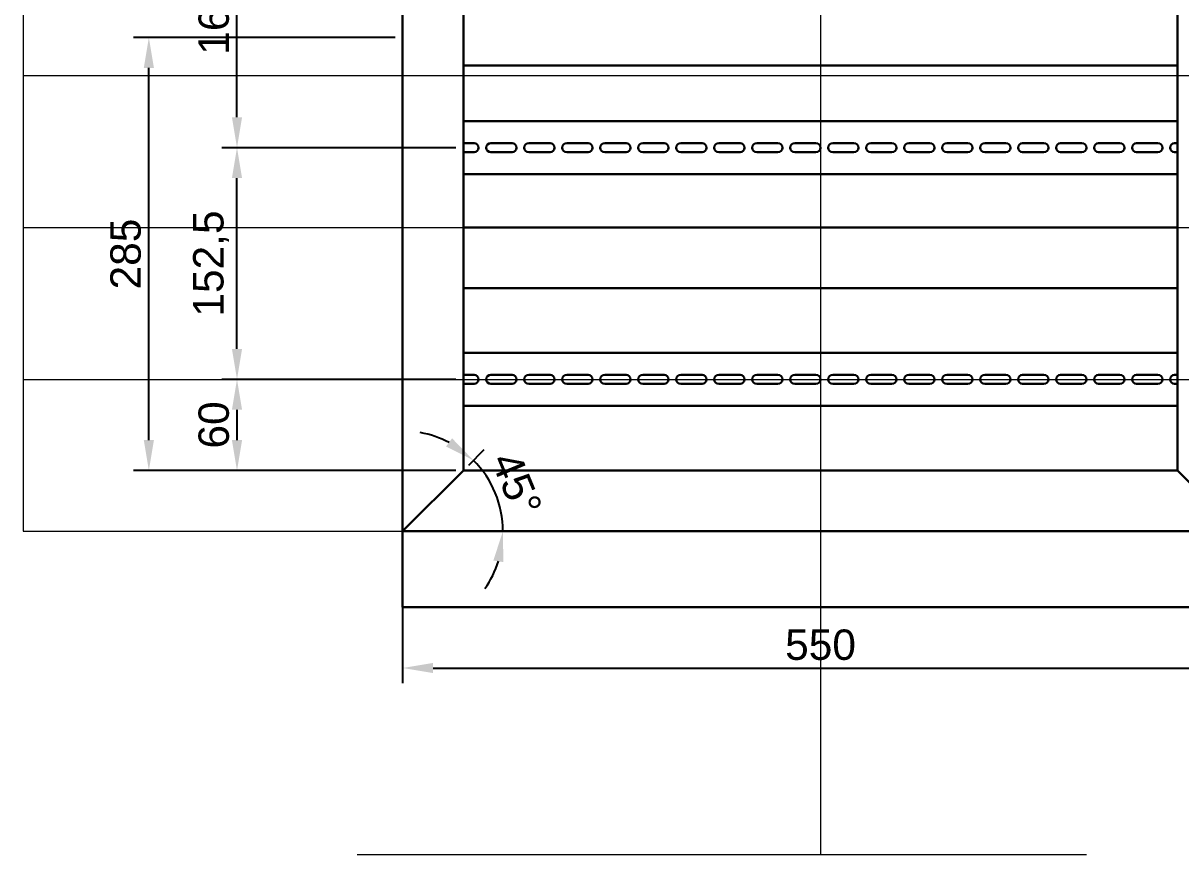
# Model space of a CAD drawing. Header units: millimetres. Extents: x 0 to 53000, y -591 to 24400.
# Drawn here: x 20717 to 21479, y 6170 to 6718 of the extents above; entities that cross this region are included whole.
import ezdxf

# ---------------------------------------------------------------- set-up
doc = ezdxf.new("R2010")
doc.units = ezdxf.units.MM
doc.layers.add('КК перф 40х60', color=6, linetype='Continuous', lineweight=30)
doc.layers.add('Основная', color=7, linetype='Continuous', lineweight=30)
doc.layers.add('Привязки', color=2, linetype='Continuous', lineweight=0, plot=False, transparency=0.8)
doc.layers.add('размеры', color=3, linetype='Continuous')
doc.styles.get("Standard").update_dxf_attribs({"font": 'arial.ttf'})
doc.dimstyles.new('ISO2', dxfattribs={"dimtxt": 20, "dimasz": 20, "dimexe": 10, "dimexo": 5, "dimgap": 5, "dimtad": 1, "dimdec": 4, "dimdsep": 46, "dimlunit": 6, "dimtxsty": 'Standard', "dimcen": 20, "dimadec": 0, "dimazin": 0, "dimtfac": 1, "dimtdec": 4, "dimtmove": 0, "dimatfit": 3, "dimfxl": 1, "dimtolj": 1, "dimtzin": 0, "dimarcsym": 0})

# ---------------------------------------------------------------- blocks, each defined once
blk = doc.blocks.new('*D319')
at = {"layer": 'Defpoints', "color": 0, "transparency": 16777216}
for p in [(20966.72, 6383), (21516.72, 6383), (21516.72, 6293)]:
    blk.add_point(p, dxfattribs=at)
at = {"layer": 'размеры', "color": 0, "lineweight": -2, "transparency": 16777216}
for p, q in [((20966.72, 6378), (20966.72, 6283)), ((21516.72, 6378), (21516.72, 6283)), ((20986.72, 6293), (21496.72, 6293))]:
    blk.add_line(p, q, dxfattribs=at)
at = {"layer": 'размеры', "color": 0, "transparency": 16777216}
for points in [[(20986.72, 6296.33), (20986.72, 6289.67), (20966.72, 6293)], [(21496.72, 6296.33), (21496.72, 6289.67), (21516.72, 6293)]]:
    blk.add_solid(points, dxfattribs=at)
at = {"layer": 'размеры', "color": 0, "transparency": 16777216, "insert": (21241.72, 6308.21), "char_height": 20, "attachment_point": 5}
blk.add_mtext('\\A1;550', dxfattribs=at)
blk = doc.blocks.new('*D321')
at = {"layer": 'Defpoints', "color": 0, "transparency": 16777216}
for p in [(21006.72, 6423), (21030.47, 6400.08), (20966.72, 6383), (20966.72, 6383), (21241.72, 6383)]:
    blk.add_point(p, dxfattribs=at)
at = {"layer": 'размеры', "color": 0, "lineweight": -2, "transparency": 16777216}
blk.add_line((21010.25, 6426.54), (21020.46, 6436.74), dxfattribs=at)
for start, end in [(62.42948, 79.85897), (360, 45), (325.14103, 342.57052)]:
    blk.add_arc((20966.72, 6383), 66, start, end, dxfattribs=at)
at = {"layer": 'размеры', "color": 0, "transparency": 16777216}
for points in [[(20999.24, 6444.19), (20995.29, 6438.82), (21013.39, 6429.67)], [(21026.39, 6363.74), (21032.98, 6362.73), (21032.72, 6383)]]:
    blk.add_solid(points, dxfattribs=at)
at = {"layer": 'размеры', "color": 0, "transparency": 16777216, "insert": (21041.71, 6414.06), "char_height": 20, "attachment_point": 5, "rotation": 292.5}
blk.add_mtext('\\A1;45°', dxfattribs=at)
blk = doc.blocks.new('*D322')
at = {"layer": 'Defpoints', "color": 0, "transparency": 16777216}
for p in [(20966.72, 6983), (20966.72, 6983), (21006.72, 6966.43), (20997.57, 6908.51), (20966.72, 6708)]:
    blk.add_point(p, dxfattribs=at)
at = {"layer": 'размеры', "color": 0, "lineweight": -2, "transparency": 16777216}
blk.add_line((21011.34, 6964.52), (21050.44, 6948.32), dxfattribs=at)
blk.add_arc((20966.72, 6983), 80.62, 284.25003, 323.24997, dxfattribs=at)
at = {"layer": 'размеры', "color": 0, "transparency": 16777216}
for points in [[(21028.42, 6936.41), (21034.21, 6933.11), (21041.2, 6952.15)], [(20986.98, 6901.55), (20986.15, 6908.17), (20966.72, 6902.38)]]:
    blk.add_solid(points, dxfattribs=at)
at = {"layer": 'размеры', "color": 0, "transparency": 16777216, "insert": (21003.06, 6928.61), "char_height": 20, "attachment_point": 5, "rotation": 33.75}
blk.add_mtext('\\A1;68°', dxfattribs=at)
blk = doc.blocks.new('*D297')
at = {"layer": 'Defpoints', "color": 0, "transparency": 16777216}
for p in [(20857.72, 6800.5), (20966.72, 6800.5), (21006.72, 6635.5)]:
    blk.add_point(p, dxfattribs=at)
at = {"layer": 'размеры', "color": 0, "lineweight": -2, "transparency": 16777216}
for p, q in [((20961.72, 6800.5), (20847.72, 6800.5)), ((20857.72, 6655.5), (20857.72, 6780.5)), ((21001.72, 6635.5), (20847.72, 6635.5))]:
    blk.add_line(p, q, dxfattribs=at)
at = {"layer": 'размеры', "color": 0, "transparency": 16777216}
for points in [[(20854.38, 6780.5), (20861.05, 6780.5), (20857.72, 6800.5)], [(20854.38, 6655.5), (20861.05, 6655.5), (20857.72, 6635.5)]]:
    blk.add_solid(points, dxfattribs=at)
at = {"layer": 'размеры', "color": 0, "transparency": 16777216, "insert": (20842.51, 6720.01), "char_height": 20, "attachment_point": 5, "rotation": 90}
blk.add_mtext('\\A1;165', dxfattribs=at)
blk = doc.blocks.new('*D298')
at = {"layer": 'Defpoints', "color": 0, "transparency": 16777216}
for p in [(20857.72, 6635.5), (21006.72, 6635.5), (21006.72, 6483)]:
    blk.add_point(p, dxfattribs=at)
at = {"layer": 'размеры', "color": 0, "lineweight": -2, "transparency": 16777216}
for p, q in [((21001.72, 6635.5), (20847.72, 6635.5)), ((20857.72, 6503), (20857.72, 6615.5)), ((21001.72, 6483), (20847.72, 6483))]:
    blk.add_line(p, q, dxfattribs=at)
at = {"layer": 'размеры', "color": 0, "transparency": 16777216}
for points in [[(20854.38, 6615.5), (20861.05, 6615.5), (20857.72, 6635.5)], [(20854.38, 6503), (20861.05, 6503), (20857.72, 6483)]]:
    blk.add_solid(points, dxfattribs=at)
at = {"layer": 'размеры', "color": 0, "transparency": 16777216, "insert": (20840.7, 6559.25), "char_height": 20, "attachment_point": 5, "rotation": 90}
blk.add_mtext('\\A1;152,5', dxfattribs=at)
blk = doc.blocks.new('*D313')
at = {"layer": 'Defpoints', "color": 0, "transparency": 16777216}
for p in [(21006.72, 6483), (20857.72, 6423), (21006.72, 6423)]:
    blk.add_point(p, dxfattribs=at)
at = {"layer": 'размеры', "color": 0, "lineweight": -2, "transparency": 16777216}
for p, q in [((21001.72, 6483), (20847.72, 6483)), ((20857.72, 6463), (20857.72, 6443)), ((21001.72, 6423), (20847.72, 6423))]:
    blk.add_line(p, q, dxfattribs=at)
at = {"layer": 'размеры', "color": 0, "transparency": 16777216}
for points in [[(20854.38, 6463), (20861.05, 6463), (20857.72, 6483)], [(20854.38, 6443), (20861.05, 6443), (20857.72, 6423)]]:
    blk.add_solid(points, dxfattribs=at)
at = {"layer": 'размеры', "color": 0, "transparency": 16777216, "insert": (20842.51, 6453), "char_height": 20, "attachment_point": 5, "rotation": 90}
blk.add_mtext('\\A1;60', dxfattribs=at)
blk = doc.blocks.new('*D327')
at = {"layer": 'Defpoints', "color": 0, "transparency": 16777216}
for p in [(20799.72, 6708), (20966.72, 6708), (20966.72, 6423)]:
    blk.add_point(p, dxfattribs=at)
at = {"layer": 'размеры', "color": 0, "lineweight": -2, "transparency": 16777216}
for p, q in [((20961.72, 6708), (20789.72, 6708)), ((20799.72, 6443), (20799.72, 6688)), ((20961.72, 6423), (20789.72, 6423))]:
    blk.add_line(p, q, dxfattribs=at)
at = {"layer": 'размеры', "color": 0, "transparency": 16777216}
for points in [[(20796.38, 6688), (20803.05, 6688), (20799.72, 6708)], [(20796.38, 6443), (20803.05, 6443), (20799.72, 6423)]]:
    blk.add_solid(points, dxfattribs=at)
at = {"layer": 'размеры', "color": 0, "transparency": 16777216, "insert": (20784.51, 6565.5), "char_height": 20, "attachment_point": 5, "rotation": 90}
blk.add_mtext('\\A1;285', dxfattribs=at)

msp = doc.modelspace()

# ---------------------------------------------------------------- linework, layer by layer
at = {"layer": 'КК перф 40х60'}
for p, q in [((20966.71753, 6983), (20966.71753, 6708)), ((21006.71753, 6708), (21006.71753, 6966.43146)), ((21476.71753, 6708), (21476.71753, 6966.43146)), ((20966.71753, 6383), (20966.71753, 6708)), ((21006.71753, 6708), (21006.71753, 6423)), ((21476.71753, 6708), (21476.71753, 6423)), ((21006.71753, 6689.56854), (21476.71753, 6689.56854)), ((21476.71753, 6583), (21006.71753, 6583.00006)), ((21476.71753, 6543), (21476.71753, 6583)), ((21006.71753, 6543), (21476.71753, 6543)), ((21006.71753, 6423), (20966.71753, 6383)), ((21241.71753, 6423), (21006.71753, 6423)), ((21241.71753, 6423), (21476.71753, 6423)), ((21476.71753, 6423), (21516.71753, 6383)), ((20966.71753, 6383), (21241.71753, 6383)), ((21516.71753, 6383), (21241.71753, 6383))]:
    msp.add_line(p, q, dxfattribs=at)
at = {"layer": 'Основная'}
for p, q in [((20966.71753, 6333), (20966.71753, 7083)), ((21006.71753, 6653.00001), (21031.71753, 6653.00001)), ((21031.71753, 6653.00001), (21056.71753, 6653.00001)), ((21056.71753, 6653.00001), (21081.71753, 6653.00001)), ((21081.71753, 6653.00001), (21106.71753, 6653.00001)), ((21106.71753, 6653.00001), (21131.71753, 6653.00001)), ((21131.71753, 6653.00001), (21156.71753, 6653.00001)), ((21156.71753, 6653.00001), (21181.71753, 6653.00001)), ((21181.71753, 6653.00001), (21206.71753, 6653.00001)), ((21206.71753, 6653.00001), (21231.71753, 6653.00001)), ((21231.71753, 6653.00001), (21256.71753, 6653.00001)), ((21256.71753, 6653.00001), (21281.71753, 6653.00001)), ((21281.71753, 6653.00001), (21306.71753, 6653.00001)), ((21306.71753, 6653.00001), (21331.71753, 6653.00001)), ((21331.71753, 6653.00001), (21356.71753, 6653.00001)), ((21356.71753, 6653.00001), (21381.71753, 6653.00001)), ((21381.71753, 6653.00001), (21406.71753, 6653.00001)), ((21406.71753, 6653.00001), (21431.71753, 6653.00001)), ((21431.71753, 6653.00001), (21456.71753, 6653.00001)), ((21456.71753, 6653.00001), (21476.71753, 6653.00001)), ((21013.71753, 6638.50001), (21006.71753, 6638.50001)), ((21016.71753, 6635.50001), (21016.71753, 6635.50001)), ((21031.71753, 6638.50001), (21024.71753, 6638.50001)), ((21038.71753, 6638.50001), (21031.71753, 6638.50001)), ((21041.71753, 6635.50001), (21041.71753, 6635.50001)), ((21056.71753, 6638.50001), (21049.71753, 6638.50001)), ((21063.71753, 6638.50001), (21056.71753, 6638.50001)), ((21066.71753, 6635.50001), (21066.71753, 6635.50001)), ((21081.71753, 6638.50001), (21074.71753, 6638.50001)), ((21088.71753, 6638.50001), (21081.71753, 6638.50001)), ((21091.71753, 6635.50001), (21091.71753, 6635.50001)), ((21106.71753, 6638.50001), (21099.71753, 6638.50001)), ((21113.71753, 6638.50001), (21106.71753, 6638.50001)), ((21116.71753, 6635.50001), (21116.71753, 6635.50001)), ((21131.71753, 6638.50001), (21124.71753, 6638.50001)), ((21138.71753, 6638.50001), (21131.71753, 6638.50001)), ((21141.71753, 6635.50001), (21141.71753, 6635.50001)), ((21156.71753, 6638.50001), (21149.71753, 6638.50001)), ((21163.71753, 6638.50001), (21156.71753, 6638.50001)), ((21166.71753, 6635.50001), (21166.71753, 6635.50001)), ((21181.71753, 6638.50001), (21174.71753, 6638.50001)), ((21188.71753, 6638.50001), (21181.71753, 6638.50001)), ((21191.71753, 6635.50001), (21191.71753, 6635.50001)), ((21206.71753, 6638.50001), (21199.71753, 6638.50001)), ((21213.71753, 6638.50001), (21206.71753, 6638.50001)), ((21216.71753, 6635.50001), (21216.71753, 6635.50001)), ((21231.71753, 6638.50001), (21224.71753, 6638.50001)), ((21238.71753, 6638.50001), (21231.71753, 6638.50001)), ((21241.71753, 6635.50001), (21241.71753, 6635.50001)), ((21256.71753, 6638.50001), (21249.71753, 6638.50001)), ((21263.71753, 6638.50001), (21256.71753, 6638.50001)), ((21266.71753, 6635.50001), (21266.71753, 6635.50001)), ((21281.71753, 6638.50001), (21274.71753, 6638.50001)), ((21288.71753, 6638.50001), (21281.71753, 6638.50001)), ((21291.71753, 6635.50001), (21291.71753, 6635.50001)), ((21306.71753, 6638.50001), (21299.71753, 6638.50001)), ((21313.71753, 6638.50001), (21306.71753, 6638.50001)), ((21316.71753, 6635.50001), (21316.71753, 6635.50001)), ((21331.71753, 6638.50001), (21324.71753, 6638.50001)), ((21338.71753, 6638.50001), (21331.71753, 6638.50001)), ((21341.71753, 6635.50001), (21341.71753, 6635.50001)), ((21356.71753, 6638.50001), (21349.71753, 6638.50001)), ((21363.71753, 6638.50001), (21356.71753, 6638.50001)), ((21366.71753, 6635.50001), (21366.71753, 6635.50001)), ((21381.71753, 6638.50001), (21374.71753, 6638.50001)), ((21388.71753, 6638.50001), (21381.71753, 6638.50001)), ((21391.71753, 6635.50001), (21391.71753, 6635.50001)), ((21406.71753, 6638.50001), (21399.71753, 6638.50001)), ((21413.71753, 6638.50001), (21406.71753, 6638.50001)), ((21416.71753, 6635.50001), (21416.71753, 6635.50001)), ((21431.71753, 6638.50001), (21424.71753, 6638.50001)), ((21438.71753, 6638.50001), (21431.71753, 6638.50001)), ((21441.71753, 6635.50001), (21441.71753, 6635.50001)), ((21456.71753, 6638.50001), (21449.71753, 6638.50001)), ((21463.71753, 6638.50001), (21456.71753, 6638.50001)), ((21466.71753, 6635.50001), (21466.71753, 6635.50001)), ((21476.71753, 6638.50001), (21474.71753, 6638.50001)), ((21006.71753, 6632.50001), (21013.71753, 6632.50001)), ((21024.71753, 6632.50001), (21031.71753, 6632.50001)), ((21031.71753, 6632.50001), (21038.71753, 6632.50001)), ((21049.71753, 6632.50001), (21056.71753, 6632.50001)), ((21056.71753, 6632.50001), (21063.71753, 6632.50001)), ((21074.71753, 6632.50001), (21081.71753, 6632.50001)), ((21081.71753, 6632.50001), (21088.71753, 6632.50001)), ((21099.71753, 6632.50001), (21106.71753, 6632.50001)), ((21106.71753, 6632.50001), (21113.71753, 6632.50001)), ((21124.71753, 6632.50001), (21131.71753, 6632.50001)), ((21131.71753, 6632.50001), (21138.71753, 6632.50001)), ((21149.71753, 6632.50001), (21156.71753, 6632.50001)), ((21156.71753, 6632.50001), (21163.71753, 6632.50001)), ((21174.71753, 6632.50001), (21181.71753, 6632.50001)), ((21181.71753, 6632.50001), (21188.71753, 6632.50001)), ((21199.71753, 6632.50001), (21206.71753, 6632.50001)), ((21206.71753, 6632.50001), (21213.71753, 6632.50001)), ((21224.71753, 6632.50001), (21231.71753, 6632.50001)), ((21231.71753, 6632.50001), (21238.71753, 6632.50001)), ((21249.71753, 6632.50001), (21256.71753, 6632.50001)), ((21256.71753, 6632.50001), (21263.71753, 6632.50001)), ((21274.71753, 6632.50001), (21281.71753, 6632.50001)), ((21281.71753, 6632.50001), (21288.71753, 6632.50001)), ((21299.71753, 6632.50001), (21306.71753, 6632.50001)), ((21306.71753, 6632.50001), (21313.71753, 6632.50001)), ((21324.71753, 6632.50001), (21331.71753, 6632.50001)), ((21331.71753, 6632.50001), (21338.71753, 6632.50001)), ((21349.71753, 6632.50001), (21356.71753, 6632.50001)), ((21356.71753, 6632.50001), (21363.71753, 6632.50001)), ((21374.71753, 6632.50001), (21381.71753, 6632.50001)), ((21381.71753, 6632.50001), (21388.71753, 6632.50001)), ((21399.71753, 6632.50001), (21406.71753, 6632.50001)), ((21406.71753, 6632.50001), (21413.71753, 6632.50001)), ((21424.71753, 6632.50001), (21431.71753, 6632.50001)), ((21431.71753, 6632.50001), (21438.71753, 6632.50001)), ((21449.71753, 6632.50001), (21456.71753, 6632.50001)), ((21456.71753, 6632.50001), (21463.71753, 6632.50001)), ((21474.71753, 6632.50001), (21476.71753, 6632.50001)), ((21006.71753, 6618.00001), (21031.71753, 6618.00001)), ((21031.71753, 6618.00001), (21056.71753, 6618.00001)), ((21056.71753, 6618.00001), (21081.71753, 6618.00001)), ((21081.71753, 6618.00001), (21106.71753, 6618.00001)), ((21106.71753, 6618.00001), (21131.71753, 6618.00001)), ((21131.71753, 6618.00001), (21156.71753, 6618.00001)), ((21156.71753, 6618.00001), (21181.71753, 6618.00001)), ((21181.71753, 6618.00001), (21206.71753, 6618.00001)), ((21206.71753, 6618.00001), (21231.71753, 6618.00001)), ((21231.71753, 6618.00001), (21256.71753, 6618.00001)), ((21256.71753, 6618.00001), (21281.71753, 6618.00001)), ((21281.71753, 6618.00001), (21306.71753, 6618.00001)), ((21306.71753, 6618.00001), (21331.71753, 6618.00001)), ((21331.71753, 6618.00001), (21356.71753, 6618.00001)), ((21356.71753, 6618.00001), (21381.71753, 6618.00001)), ((21381.71753, 6618.00001), (21406.71753, 6618.00001)), ((21406.71753, 6618.00001), (21431.71753, 6618.00001)), ((21431.71753, 6618.00001), (21456.71753, 6618.00001)), ((21456.71753, 6618.00001), (21476.71753, 6618.00001)), ((21006.71753, 6500.5), (21031.71753, 6500.5)), ((21031.71753, 6500.5), (21056.71753, 6500.5)), ((21056.71753, 6500.5), (21081.71753, 6500.5)), ((21081.71753, 6500.5), (21106.71753, 6500.5)), ((21106.71753, 6500.5), (21131.71753, 6500.5)), ((21131.71753, 6500.5), (21156.71753, 6500.5)), ((21156.71753, 6500.5), (21181.71753, 6500.5)), ((21181.71753, 6500.5), (21206.71753, 6500.5)), ((21206.71753, 6500.5), (21231.71753, 6500.5)), ((21231.71753, 6500.5), (21256.71753, 6500.5)), ((21256.71753, 6500.5), (21281.71753, 6500.5)), ((21281.71753, 6500.5), (21306.71753, 6500.5)), ((21306.71753, 6500.5), (21331.71753, 6500.5)), ((21331.71753, 6500.5), (21356.71753, 6500.5)), ((21356.71753, 6500.5), (21381.71753, 6500.5)), ((21381.71753, 6500.5), (21406.71753, 6500.5)), ((21406.71753, 6500.5), (21431.71753, 6500.5)), ((21431.71753, 6500.5), (21456.71753, 6500.5)), ((21456.71753, 6500.5), (21476.71753, 6500.5)), ((21013.71753, 6486), (21006.71753, 6486)), ((21031.71753, 6486.00001), (21024.71753, 6486.00001)), ((21038.71753, 6486), (21031.71753, 6486)), ((21056.71753, 6486.00001), (21049.71753, 6486.00001)), ((21063.71753, 6486), (21056.71753, 6486)), ((21081.71753, 6486.00001), (21074.71753, 6486.00001)), ((21088.71753, 6486), (21081.71753, 6486)), ((21106.71753, 6486.00001), (21099.71753, 6486.00001)), ((21113.71753, 6486), (21106.71753, 6486)), ((21131.71753, 6486.00001), (21124.71753, 6486.00001)), ((21138.71753, 6486), (21131.71753, 6486)), ((21156.71753, 6486.00001), (21149.71753, 6486.00001)), ((21163.71753, 6486), (21156.71753, 6486)), ((21181.71753, 6486.00001), (21174.71753, 6486.00001)), ((21188.71753, 6486), (21181.71753, 6486)), ((21206.71753, 6486.00001), (21199.71753, 6486.00001)), ((21213.71753, 6486), (21206.71753, 6486)), ((21231.71753, 6486.00001), (21224.71753, 6486.00001)), ((21238.71753, 6486), (21231.71753, 6486)), ((21256.71753, 6486.00001), (21249.71753, 6486.00001)), ((21263.71753, 6486), (21256.71753, 6486)), ((21281.71753, 6486.00001), (21274.71753, 6486.00001)), ((21288.71753, 6486), (21281.71753, 6486)), ((21306.71753, 6486.00001), (21299.71753, 6486.00001)), ((21313.71753, 6486), (21306.71753, 6486)), ((21331.71753, 6486.00001), (21324.71753, 6486.00001)), ((21338.71753, 6486), (21331.71753, 6486)), ((21356.71753, 6486.00001), (21349.71753, 6486.00001)), ((21363.71753, 6486), (21356.71753, 6486)), ((21381.71753, 6486.00001), (21374.71753, 6486.00001)), ((21388.71753, 6486), (21381.71753, 6486)), ((21406.71753, 6486.00001), (21399.71753, 6486.00001)), ((21413.71753, 6486), (21406.71753, 6486)), ((21431.71753, 6486.00001), (21424.71753, 6486.00001)), ((21438.71753, 6486), (21431.71753, 6486)), ((21456.71753, 6486.00001), (21449.71753, 6486.00001)), ((21463.71753, 6486), (21456.71753, 6486)), ((21476.71753, 6486.00001), (21474.71753, 6486.00001)), ((21006.71753, 6480), (21013.71753, 6480)), ((21016.71753, 6483), (21016.71753, 6483)), ((21024.71753, 6480.00001), (21031.71753, 6480.00001)), ((21031.71753, 6480), (21038.71753, 6480)), ((21041.71753, 6483), (21041.71753, 6483)), ((21049.71753, 6480.00001), (21056.71753, 6480.00001)), ((21056.71753, 6480), (21063.71753, 6480)), ((21066.71753, 6483), (21066.71753, 6483)), ((21074.71753, 6480.00001), (21081.71753, 6480.00001)), ((21081.71753, 6480), (21088.71753, 6480)), ((21091.71753, 6483), (21091.71753, 6483)), ((21099.71753, 6480.00001), (21106.71753, 6480.00001)), ((21106.71753, 6480), (21113.71753, 6480)), ((21116.71753, 6483), (21116.71753, 6483)), ((21124.71753, 6480.00001), (21131.71753, 6480.00001)), ((21131.71753, 6480), (21138.71753, 6480)), ((21141.71753, 6483), (21141.71753, 6483)), ((21149.71753, 6480.00001), (21156.71753, 6480.00001)), ((21156.71753, 6480), (21163.71753, 6480)), ((21166.71753, 6483), (21166.71753, 6483)), ((21174.71753, 6480.00001), (21181.71753, 6480.00001)), ((21181.71753, 6480), (21188.71753, 6480)), ((21191.71753, 6483), (21191.71753, 6483)), ((21199.71753, 6480.00001), (21206.71753, 6480.00001)), ((21206.71753, 6480), (21213.71753, 6480)), ((21216.71753, 6483), (21216.71753, 6483)), ((21224.71753, 6480.00001), (21231.71753, 6480.00001)), ((21231.71753, 6480), (21238.71753, 6480)), ((21241.71753, 6483), (21241.71753, 6483)), ((21249.71753, 6480.00001), (21256.71753, 6480.00001)), ((21256.71753, 6480), (21263.71753, 6480)), ((21266.71753, 6483), (21266.71753, 6483)), ((21274.71753, 6480.00001), (21281.71753, 6480.00001)), ((21281.71753, 6480), (21288.71753, 6480)), ((21291.71753, 6483), (21291.71753, 6483)), ((21299.71753, 6480.00001), (21306.71753, 6480.00001)), ((21306.71753, 6480), (21313.71753, 6480)), ((21316.71753, 6483), (21316.71753, 6483)), ((21324.71753, 6480.00001), (21331.71753, 6480.00001)), ((21331.71753, 6480), (21338.71753, 6480)), ((21341.71753, 6483), (21341.71753, 6483)), ((21349.71753, 6480.00001), (21356.71753, 6480.00001)), ((21356.71753, 6480), (21363.71753, 6480)), ((21366.71753, 6483), (21366.71753, 6483)), ((21374.71753, 6480.00001), (21381.71753, 6480.00001)), ((21381.71753, 6480), (21388.71753, 6480)), ((21391.71753, 6483), (21391.71753, 6483)), ((21399.71753, 6480.00001), (21406.71753, 6480.00001)), ((21406.71753, 6480), (21413.71753, 6480)), ((21416.71753, 6483), (21416.71753, 6483)), ((21424.71753, 6480.00001), (21431.71753, 6480.00001)), ((21431.71753, 6480), (21438.71753, 6480)), ((21441.71753, 6483), (21441.71753, 6483)), ((21449.71753, 6480.00001), (21456.71753, 6480.00001)), ((21456.71753, 6480), (21463.71753, 6480)), ((21466.71753, 6483), (21466.71753, 6483)), ((21474.71753, 6480.00001), (21476.71753, 6480.00001)), ((21006.71753, 6465.5), (21031.71753, 6465.50001)), ((21031.71753, 6465.5), (21056.71753, 6465.50001)), ((21056.71753, 6465.5), (21081.71753, 6465.50001)), ((21081.71753, 6465.5), (21106.71753, 6465.50001)), ((21106.71753, 6465.5), (21131.71753, 6465.50001)), ((21131.71753, 6465.5), (21156.71753, 6465.50001)), ((21156.71753, 6465.5), (21181.71753, 6465.50001)), ((21181.71753, 6465.5), (21206.71753, 6465.50001)), ((21206.71753, 6465.5), (21231.71753, 6465.50001)), ((21231.71753, 6465.5), (21256.71753, 6465.50001)), ((21256.71753, 6465.5), (21281.71753, 6465.50001)), ((21281.71753, 6465.5), (21306.71753, 6465.50001)), ((21306.71753, 6465.5), (21331.71753, 6465.50001)), ((21331.71753, 6465.5), (21356.71753, 6465.50001)), ((21356.71753, 6465.5), (21381.71753, 6465.50001)), ((21381.71753, 6465.5), (21406.71753, 6465.50001)), ((21406.71753, 6465.5), (21431.71753, 6465.50001)), ((21431.71753, 6465.5), (21456.71753, 6465.50001)), ((21456.71753, 6465.5), (21476.71753, 6465.5)), ((21516.71753, 6333), (20966.71753, 6333))]:
    msp.add_line(p, q, dxfattribs=at)
for centre, start, end in [((21013.71753, 6635.50001), 0, 90), ((21013.71753, 6635.50001), 270, 0), ((21024.71753, 6635.50001), 90, 180), ((21024.71753, 6635.50001), 180, 270), ((21038.71753, 6635.50001), 0, 90), ((21038.71753, 6635.50001), 270, 0), ((21049.71753, 6635.50001), 90, 180), ((21049.71753, 6635.50001), 180, 270), ((21063.71753, 6635.50001), 0, 90), ((21063.71753, 6635.50001), 270, 0), ((21074.71753, 6635.50001), 90, 180), ((21074.71753, 6635.50001), 180, 270), ((21088.71753, 6635.50001), 0, 90), ((21088.71753, 6635.50001), 270, 0), ((21099.71753, 6635.50001), 90, 180), ((21099.71753, 6635.50001), 180, 270), ((21113.71753, 6635.50001), 0, 90), ((21113.71753, 6635.50001), 270, 0), ((21124.71753, 6635.50001), 90, 180), ((21124.71753, 6635.50001), 180, 270), ((21138.71753, 6635.50001), 0, 90), ((21138.71753, 6635.50001), 270, 0), ((21149.71753, 6635.50001), 90, 180), ((21149.71753, 6635.50001), 180, 270), ((21163.71753, 6635.50001), 0, 90), ((21163.71753, 6635.50001), 270, 0), ((21174.71753, 6635.50001), 90, 180), ((21174.71753, 6635.50001), 180, 270), ((21188.71753, 6635.50001), 0, 90), ((21188.71753, 6635.50001), 270, 0), ((21199.71753, 6635.50001), 90, 180), ((21199.71753, 6635.50001), 180, 270), ((21213.71753, 6635.50001), 0, 90), ((21213.71753, 6635.50001), 270, 0), ((21224.71753, 6635.50001), 90, 180), ((21224.71753, 6635.50001), 180, 270), ((21238.71753, 6635.50001), 0, 90), ((21238.71753, 6635.50001), 270, 0), ((21249.71753, 6635.50001), 90, 180), ((21249.71753, 6635.50001), 180, 270), ((21263.71753, 6635.50001), 0, 90), ((21263.71753, 6635.50001), 270, 0), ((21274.71753, 6635.50001), 90, 180), ((21274.71753, 6635.50001), 180, 270), ((21288.71753, 6635.50001), 0, 90), ((21288.71753, 6635.50001), 270, 0), ((21299.71753, 6635.50001), 90, 180), ((21299.71753, 6635.50001), 180, 270), ((21313.71753, 6635.50001), 0, 90), ((21313.71753, 6635.50001), 270, 0), ((21324.71753, 6635.50001), 90, 180), ((21324.71753, 6635.50001), 180, 270), ((21338.71753, 6635.50001), 0, 90), ((21338.71753, 6635.50001), 270, 0), ((21349.71753, 6635.50001), 90, 180), ((21349.71753, 6635.50001), 180, 270), ((21363.71753, 6635.50001), 0, 90), ((21363.71753, 6635.50001), 270, 0), ((21374.71753, 6635.50001), 90, 180), ((21374.71753, 6635.50001), 180, 270), ((21388.71753, 6635.50001), 0, 90), ((21388.71753, 6635.50001), 270, 0), ((21399.71753, 6635.50001), 90, 180), ((21399.71753, 6635.50001), 180, 270), ((21413.71753, 6635.50001), 0, 90), ((21413.71753, 6635.50001), 270, 0), ((21424.71753, 6635.50001), 90, 180), ((21424.71753, 6635.50001), 180, 270), ((21438.71753, 6635.50001), 0, 90), ((21438.71753, 6635.50001), 270, 0), ((21449.71753, 6635.50001), 90, 180), ((21449.71753, 6635.50001), 180, 270), ((21463.71753, 6635.50001), 0, 90), ((21463.71753, 6635.50001), 270, 0), ((21474.71753, 6635.50001), 90, 180), ((21474.71753, 6635.50001), 180, 270), ((21013.71753, 6483), 0, 90), ((21024.71753, 6483.00001), 90, 180), ((21038.71753, 6483), 0, 90), ((21049.71753, 6483.00001), 90, 180), ((21063.71753, 6483), 0, 90), ((21074.71753, 6483.00001), 90, 180), ((21088.71753, 6483), 0, 90), ((21099.71753, 6483.00001), 90, 180), ((21113.71753, 6483), 0, 90), ((21124.71753, 6483.00001), 90, 180), ((21138.71753, 6483), 0, 90), ((21149.71753, 6483.00001), 90, 180), ((21163.71753, 6483), 0, 90), ((21174.71753, 6483.00001), 90, 180), ((21188.71753, 6483), 0, 90), ((21199.71753, 6483.00001), 90, 180), ((21213.71753, 6483), 0, 90), ((21224.71753, 6483.00001), 90, 180), ((21238.71753, 6483), 0, 90), ((21249.71753, 6483.00001), 90, 180), ((21263.71753, 6483), 0, 90), ((21274.71753, 6483.00001), 90, 180), ((21288.71753, 6483), 0, 90), ((21299.71753, 6483.00001), 90, 180), ((21313.71753, 6483), 0, 90), ((21324.71753, 6483.00001), 90, 180), ((21338.71753, 6483), 0, 90), ((21349.71753, 6483.00001), 90, 180), ((21363.71753, 6483), 0, 90), ((21374.71753, 6483.00001), 90, 180), ((21388.71753, 6483), 0, 90), ((21399.71753, 6483.00001), 90, 180), ((21413.71753, 6483), 0, 90), ((21424.71753, 6483.00001), 90, 180), ((21438.71753, 6483), 0, 90), ((21449.71753, 6483.00001), 90, 180), ((21463.71753, 6483), 0, 90), ((21474.71753, 6483.00001), 90, 180), ((21013.71753, 6483), 270, 0), ((21024.71753, 6483.00001), 180, 270), ((21038.71753, 6483), 270, 0), ((21049.71753, 6483.00001), 180, 270), ((21063.71753, 6483), 270, 0), ((21074.71753, 6483.00001), 180, 270), ((21088.71753, 6483), 270, 0), ((21099.71753, 6483.00001), 180, 270), ((21113.71753, 6483), 270, 0), ((21124.71753, 6483.00001), 180, 270), ((21138.71753, 6483), 270, 0), ((21149.71753, 6483.00001), 180, 270), ((21163.71753, 6483), 270, 0), ((21174.71753, 6483.00001), 180, 270), ((21188.71753, 6483), 270, 0), ((21199.71753, 6483.00001), 180, 270), ((21213.71753, 6483), 270, 0), ((21224.71753, 6483.00001), 180, 270), ((21238.71753, 6483), 270, 0), ((21249.71753, 6483.00001), 180, 270), ((21263.71753, 6483), 270, 0), ((21274.71753, 6483.00001), 180, 270), ((21288.71753, 6483), 270, 0), ((21299.71753, 6483.00001), 180, 270), ((21313.71753, 6483), 270, 0), ((21324.71753, 6483.00001), 180, 270), ((21338.71753, 6483), 270, 0), ((21349.71753, 6483.00001), 180, 270), ((21363.71753, 6483), 270, 0), ((21374.71753, 6483.00001), 180, 270), ((21388.71753, 6483), 270, 0), ((21399.71753, 6483.00001), 180, 270), ((21413.71753, 6483), 270, 0), ((21424.71753, 6483.00001), 180, 270), ((21438.71753, 6483), 270, 0), ((21449.71753, 6483.00001), 180, 270), ((21463.71753, 6483), 270, 0), ((21474.71753, 6483.00001), 180, 270)]:
    msp.add_arc(centre, 3, start, end, dxfattribs=at)
at = {"layer": 'Привязки'}
for p, q in [((21241.71753, 7301), (21241.71753, 6170)), ((20717, 6983), (20717, 6383)), ((20717, 6683), (23008.71753, 6683)), ((20717, 6583), (23008.71753, 6583)), ((20717, 6483), (23008.71753, 6483)), ((20717, 6383), (23008.71753, 6383)), ((21416.71753, 6170), (20936.71753, 6170))]:
    msp.add_line(p, q, dxfattribs=at)

# ---------------------------------------------------------------- dimensions: what is measured, and where the dimension line sits
at = {"layer": 'размеры'}
for base, line1, line2, picture, middle in [((20997.5704576498, 6908.5144508052), ((20966.7175329725, 6983), (20966.7175329725, 6708)), ((20966.7175329725, 6983), (21006.7175329725, 6966.4314575051)), '*D322', (21003.058002891, 6928.612643302)), ((21030.46864, 6400.08206), ((20966.71753, 6383), (21241.71753, 6383)), ((21006.71753, 6423), (20966.71753, 6383)), '*D321', (21041.70933, 6414.06262))]:
    dim = msp.add_angular_dim_2l(base=base, line1=line1, line2=line2, dimstyle='ISO2', dxfattribs=at)
    dim.commit()
    dim.dimension.update_dxf_attribs({"geometry": picture, "text_midpoint": middle})
dim = msp.add_linear_dim(base=(20857.71753, 6800.5), p1=(21006.71753, 6635.50001), p2=(20966.71753, 6800.5), angle=90, dimstyle='ISO2', dxfattribs=at)
dim.commit()
dim.dimension.update_dxf_attribs({"geometry": '*D297', "text_midpoint": (20857.71753, 6720.00948), "dimtype": 160})
for base, p1, p2, picture, middle in [((20799.71753, 6708), (20966.71753, 6423), (20966.71753, 6708), '*D327', (20784.50607, 6565.5)), ((20857.71753, 6635.50001), (21006.71753, 6483), (21006.71753, 6635.50001), '*D298', (20840.69843, 6559.25)), ((20857.71753, 6423), (21006.71753, 6483), (21006.71753, 6423), '*D313', (20842.50607, 6453))]:
    dim = msp.add_linear_dim(base=base, p1=p1, p2=p2, angle=90, dimstyle='ISO2', dxfattribs=at)
    dim.commit()
    dim.dimension.update_dxf_attribs({"geometry": picture, "text_midpoint": middle})
dim = msp.add_linear_dim(base=(21516.71753, 6293), p1=(20966.71753, 6383), p2=(21516.71753, 6383), dimstyle='ISO2', dxfattribs=at)
dim.commit()
dim.dimension.update_dxf_attribs({"geometry": '*D319', "text_midpoint": (21241.71753, 6308.21146)})

doc.saveas('drawing.dxf')
